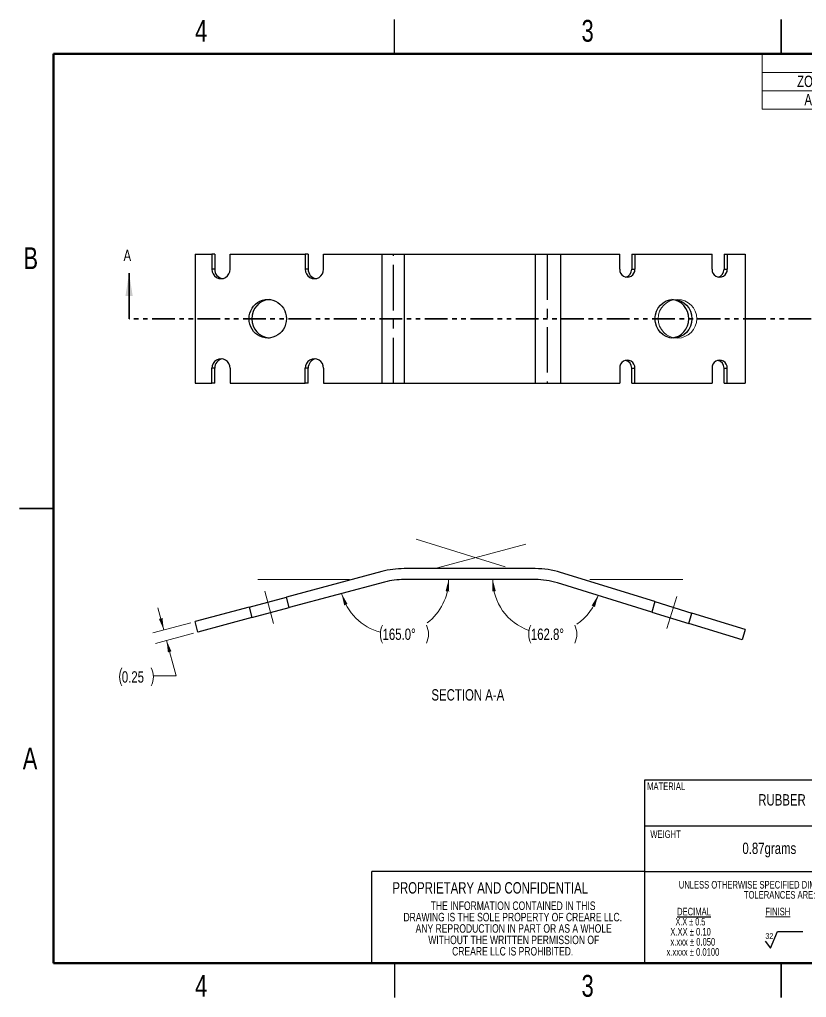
# Model space of a CAD drawing. Header units: millimetres. Extents: x 0.3 to 35.7, y 0.3 to 23.
# Drawn here: x 0.26 to 18.58, y 0.26 to 23.02 of the extents above; entities that cross this region are included whole.
import ezdxf

# ---------------------------------------------------------------- set-up
doc = ezdxf.new("R2010")
doc.units = ezdxf.units.MM
doc.header["$LTSCALE"] = 0.083333
doc.linetypes.add('CENTERX2', pattern=[20.32, 12.7, -2.54, 2.54, -2.54])
doc.linetypes.add('PHANTOM', pattern=[12.7, 6.35, -1.27, 1.27, -1.27, 1.27, -1.27])
doc.layers.add('FORMAT', color=7, linetype='Continuous')
doc.styles.add('SLDTEXTSTYLE0', font='TXT', dxfattribs={"width": 0.75})
doc.styles.add('SLDTEXTSTYLE2', font='TXT', dxfattribs={"width": 0.694444})
doc.dimstyles.new('SLDDIMSTYLE5', dxfattribs={"dimtxt": 0.264583, "dimasz": 0.275167, "dimexe": 0, "dimexo": 0.0625, "dimgap": 0.066146, "dimtad": 0, "dimtih": 1, "dimtoh": 1, "dimdec": 4, "dimlfac": 0.083333, "dimzin": 4, "dimdsep": 46, "dimtxsty": 'SLDTEXTSTYLE0', "dimsah": 1, "dimcen": 0.09, "dimadec": 1, "dimazin": 1, "dimtfac": 1, "dimtdec": 1, "dimtofl": 0, "dimtmove": 0, "dimatfit": 3, "dimfxl": 1, "dimfrac": 2, "dimtolj": 1, "dimtzin": 12, "dimarcsym": 0})
doc.dimstyles.new('SLDDIMSTYLE6', dxfattribs={"dimtxt": 0.264583, "dimasz": 0.275167, "dimexe": 0, "dimexo": 0.0625, "dimgap": 0.066146, "dimtad": 0, "dimtih": 1, "dimtoh": 1, "dimdec": 4, "dimlfac": 0.083333, "dimzin": 12, "dimdsep": 46, "dimtxsty": 'SLDTEXTSTYLE0', "dimsah": 1, "dimcen": 0.09, "dimadec": 1, "dimazin": 3, "dimtfac": 1, "dimtdec": 1, "dimtofl": 0, "dimtmove": 0, "dimatfit": 3, "dimfxl": 1, "dimfrac": 2, "dimtolj": 1, "dimtzin": 12, "dimarcsym": 0})
doc.dimstyles.new('SLDDIMSTYLE7', dxfattribs={"dimtxt": 0.264583, "dimasz": 0.275167, "dimexe": 0, "dimexo": 0.0625, "dimgap": 0.066146, "dimtad": 0, "dimtih": 1, "dimtoh": 1, "dimrnd": 1e-09, "dimdsep": 46, "dimtxsty": 'SLDTEXTSTYLE0', "dimsah": 1, "dimcen": 0.09, "dimadec": 0, "dimazin": 2, "dimtfac": 1, "dimtmove": 0, "dimatfit": 0, "dimfxl": 1, "dimfrac": 2, "dimtolj": 1, "dimtzin": 12, "dimarcsym": 0})

# ---------------------------------------------------------------- blocks, each defined once
blk = doc.blocks.new('SW_NOTE_0')
at = {"color": 0, "linetype": 'Continuous', "lineweight": 0, "char_height": 0.19844, "attachment_point": 2, "style": 'SLDTEXTSTYLE0'}
for s, insert in [('THE INFORMATION CONTAINED IN THIS', (2.391, 0.256)), ('DRAWING IS THE SOLE PROPERTY OF CREARE LLC.', (2.382, -0.009)), ('ANY REPRODUCTION IN PART OR AS A WHOLE', (2.405, -0.273)), ('WITHOUT THE WRITTEN PERMISSION OF', (2.406, -0.538)), ('CREARE LLC IS PROHIBITED.', (2.381, -0.803))]:
    blk.add_mtext(s, dxfattribs=dict(at, insert=insert))
blk = doc.blocks.new('Creare PDM Title Block')
at = {"color": 7, "linetype": 'Continuous', "lineweight": 18}
for p, q in [((45.507, 5.33), (45.237, 5.33)), ((45.507, 5.33), (45.507, 2.62)), ((45.507, 1.058), (45.507, 2.62)), ((19.05, 1.058), (45.507, 1.058))]:
    blk.add_line(p, q, dxfattribs=at)
at = {"layer": 'FORMAT'}
for p, q in [((25.4, 5.33), (45.507, 5.33)), ((25.4, 1.058), (25.4, 5.33)), ((31.75, 5.33), (31.75, 1.058)), ((36.513, 5.33), (36.513, 1.058)), ((41.984, 5.327), (41.984, 4.404)), ((41.984, 5.065), (45.49, 5.065)), ((42.806, 5.042), (42.803, 4.442)), ((31.755, 4.801), (36.531, 4.801)), ((33.048, 4.801), (33.048, 2.023)), ((34.298, 4.801), (34.298, 2.023)), ((44.453, 4.981), (43.994, 4.877)), ((43.994, 4.877), (43.994, 4.614)), ((44.453, 4.444), (44.453, 4.981)), ((42.509, 4.756), (43.109, 4.756)), ((43.953, 4.743), (44.522, 4.743)), ((43.994, 4.614), (44.453, 4.444)), ((31.75, 4.404), (36.513, 4.404)), ((36.513, 4.404), (45.508, 4.404)), ((25.4, 4.257), (31.75, 4.257)), ((31.75, 4.007), (36.513, 4.007)), ((31.75, 3.61), (36.513, 3.61)), ((19.05, 1.058), (19.05, 3.196)), ((25.4, 3.196), (19.05, 3.196)), ((25.4, 3.197), (31.75, 3.197)), ((36.513, 3.213), (31.75, 3.213)), ((36.513, 2.816), (31.75, 2.816)), ((36.513, 2.62), (45.507, 2.62)), ((37.45, 2.62), (37.45, 1.509)), ((39.299, 2.62), (39.299, 1.509)), ((44.315, 2.62), (44.315, 1.509)), ((36.513, 2.42), (31.75, 2.42)), ((36.506, 2.023), (31.75, 2.023)), ((36.513, 1.509), (45.508, 1.509)), ((38.258, 1.509), (38.258, 1.058)), ((42.98, 1.509), (42.98, 1.058))]:
    blk.add_line(p, q, dxfattribs=at)
for radius in [0.266, 0.123]:
    blk.add_circle((42.81, 4.748), radius, dxfattribs=at)
at = {"color": 7, "linetype": 'Continuous', "lineweight": 0}
blk.add_blockref('SW_NOTE_0', (19.945, 2.242), dxfattribs=at)
at = {"color": 7, "linetype": 'Continuous', "lineweight": 0, "style": 'SLDTEXTSTYLE0'}
for s, insert, char_height, attachment_point in [('MATERIAL', (25.456, 5.267), 0.1764, 1), ('HANOVER', (40.577, 5.252), 0.1984, 2), ('THIRD ANGLE PROJECTION', (42.672, 5.282), 0.13229, 1), ('APPROVALS', (33.075, 5.193), 0.2646, 1), ('NEW HAMPSHIRE', (40.577, 4.947), 0.19844, 2), ('NAME', (33.422, 4.629), 0.1376, 1), ('DATE', (35.103, 4.602), 0.1376, 1), ('03755', (40.502, 4.677), 0.1984, 2), ('WEIGHT', (25.53, 4.152), 0.1764, 1), ('DRAWN', (31.824, 4.323), 0.1376, 1), ('TITLE:', (36.629, 4.251), 0.2646, 1), ('CHECKED', (31.868, 3.86), 0.1376, 1), ('ENG APPR.', (31.822, 3.529), 0.1376, 1), ('MFG APPR.', (31.832, 3.133), 0.1376, 1), ('PROPRIETARY AND CONFIDENTIAL', (19.525, 2.947), 0.26458, 1), ('Q.A.', (31.829, 2.739), 0.1376, 1), ('SIZE', (36.743, 2.503), 0.2117, 1), ('CAGE CODE', (37.506, 2.527), 0.2117, 1), ('DRAWING No', (39.373, 2.532), 0.2205, 1), ('REV', (44.641, 2.532), 0.2205, 1), ('ISSUED', (31.857, 2.33), 0.1376, 1), ('PROJECT NUMBER / NAME', (31.798, 1.963), 0.17639, 1)]:
    blk.add_mtext(s, dxfattribs=dict(at, insert=insert, char_height=char_height, attachment_point=attachment_point))
blk = doc.blocks.new('SW_NOTE_2')
at = {"layer": 'FORMAT', "color": 0, "attachment_point": 2}
for s, insert, char_height, style in [('\\LDECIMAL', (0.628, 0.227), 0.1764, 'SLDTEXTSTYLE0'), ('X.X ± 0.5', (0.545, -0.008), 0.1764, 'SLDTEXTSTYLE2'), ('X.XX ± 0.10', (0.549, -0.243), 0.17639, 'SLDTEXTSTYLE0'), ('x.xxx ± 0.050', (0.602, -0.478), 0.17639, 'SLDTEXTSTYLE0'), ('x.xxxx ± 0.0100', (0.604, -0.713), 0.17639, 'SLDTEXTSTYLE0')]:
    blk.add_mtext(s, dxfattribs=dict(at, insert=insert, char_height=char_height, style=style))
blk = doc.blocks.new('SW_NOTE_3')
at = {"layer": 'FORMAT', "color": 0, "char_height": 0.17639, "attachment_point": 2, "style": 'SLDTEXTSTYLE0'}
for s, insert in [('UNLESS OTHERWISE SPECIFIED DIMENSIONS ARE MM.', (2.883, 0.227)), ('TOLERANCES ARE:', (2.836, -0.008))]:
    blk.add_mtext(s, dxfattribs=dict(at, insert=insert))
blk = doc.blocks.new('SW_TABLEANNOTATION_0')
at = {"color": 0, "linetype": 'Continuous', "lineweight": 0}
for p, q in [((0, 0), (0, -1.276)), ((17.309, 0), (0, 0)), ((17.309, -1.276), (17.309, 0)), ((0, -0.425), (17.309, -0.425)), ((2.546, -0.425), (2.546, -1.276)), ((5.092, -0.425), (5.092, -1.276)), ((12.217, -0.425), (12.217, -1.276)), ((14.763, -0.425), (14.763, -1.276)), ((0, -0.851), (17.309, -0.851)), ((0, -1.276), (17.309, -1.276))]:
    blk.add_line(p, q, dxfattribs=at)
at = {"color": 0, "linetype": 'Continuous', "lineweight": 0, "attachment_point": 1, "style": 'SLDTEXTSTYLE0'}
for s, insert, char_height in [('REVISIONS', (7.79, -0.075), 0.2646), ('ZONE', (0.81, -0.5), 0.2646), ('REV', (3.494, -0.5), 0.2646), ('DESCRIPTION', (7.547, -0.5), 0.26458), ('DATE', (13.058, -0.5), 0.2646), ('REV BY', (15.456, -0.5), 0.2646), ('ALL', (0.98, -0.926), 0.2646), ('D', (3.688, -0.926), 0.265), ('INITIAL RELEASE', (7.378, -0.926), 0.26458), ('07/10/2019', (12.553, -0.926), 0.2646), ('ELY', (15.756, -0.926), 0.2646)]:
    blk.add_mtext(s, dxfattribs=dict(at, insert=insert, char_height=char_height))
blk = doc.blocks.new('_D_13')
at = {"color": 7, "linetype": 'Continuous', "lineweight": 18}
for centre, radius, start, end in [((8.986, 9.989), 1.267, 307.3261, 0), ((8.986, 9.989), 1.267, 194.9808, 255.3123), ((9.134, 8.718), 0.47, 153.4349, 206.5651), ((9.315, 8.718), 0.47, 333.4349, 26.5651)]:
    blk.add_arc(centre, radius, start, end, dxfattribs=at)
for points in [[(10.253, 9.989), (10.182, 9.72), (10.266, 9.711)], [(7.761, 9.662), (7.821, 9.39), (7.9, 9.42)]]:
    blk.add_solid(points, dxfattribs=at)
at = {"color": 7, "linetype": 'Continuous', "lineweight": 18, "insert": (8.714, 8.849), "char_height": 0.2646, "attachment_point": 1, "style": 'SLDTEXTSTYLE0'}
blk.add_mtext('165.0°', dxfattribs=at)
blk = doc.blocks.new('_D_14')
at = {"color": 7, "linetype": 'Continuous', "lineweight": 18}
for centre, radius, start, end in [((12.533, 9.989), 1.253, 180, 250.6702), ((12.533, 9.989), 1.253, 304.247, 342.844), ((12.587, 8.718), 0.47, 153.4349, 206.5651), ((12.768, 8.718), 0.47, 333.4349, 26.5651)]:
    blk.add_arc(centre, radius, start, end, dxfattribs=at)
for points in [[(11.279, 9.989), (11.267, 9.711), (11.351, 9.72)], [(13.73, 9.62), (13.582, 9.384), (13.66, 9.35)]]:
    blk.add_solid(points, dxfattribs=at)
at = {"color": 7, "linetype": 'Continuous', "lineweight": 18, "insert": (12.167, 8.849), "char_height": 0.2646, "attachment_point": 1, "style": 'SLDTEXTSTYLE0'}
blk.add_mtext('162.8°', dxfattribs=at)
blk = doc.blocks.new('_D_15')
at = {"color": 7, "linetype": 'Continuous', "lineweight": 18}
for p, q in [((3.622, 8.817), (3.486, 9.328)), ((4.249, 8.985), (3.367, 8.749)), ((4.315, 8.74), (3.433, 8.504)), ((3.688, 8.572), (3.908, 7.751)), ((3.908, 7.751), (3.379, 7.751))]:
    blk.add_line(p, q, dxfattribs=at)
for centre, start, end in [((3.065, 7.724), 153.4349, 206.5651), ((2.909, 7.724), 333.4349, 26.5651)]:
    blk.add_arc(centre, 0.47, start, end, dxfattribs=at)
for points in [[(3.622, 8.817), (3.592, 9.094), (3.51, 9.072)], [(3.688, 8.572), (3.718, 8.295), (3.8, 8.317)]]:
    blk.add_solid(points, dxfattribs=at)
at = {"color": 7, "linetype": 'Continuous', "lineweight": 18, "insert": (2.645, 7.855), "char_height": 0.2646, "attachment_point": 1, "style": 'SLDTEXTSTYLE0'}
blk.add_mtext('0.25', dxfattribs=at)

msp = doc.modelspace()

# ---------------------------------------------------------------- linework, layer by layer
at = {"color": 7, "linetype": 'Continuous', "lineweight": 25}
for p, q in [((8.99583, 22.225), (8.99583, 23.01875)), ((17.99167, 23.01883), (17.99167, 22.22492)), ((17.99167, 22.225), (17.99167, 23.01875)), ((4.35118, 17.55908), (4.35118, 14.55908)), ((4.35118, 17.55908), (4.7433, 17.55908)), ((4.7433, 17.55908), (4.7433, 17.20913)), ((4.80896, 17.55908), (4.7433, 17.55908)), ((4.80896, 17.55908), (4.80896, 17.20913)), ((5.16658, 17.20913), (5.16658, 17.55908)), ((5.16658, 17.55908), (6.91683, 17.55908)), ((6.91683, 17.55908), (6.91683, 17.20913)), ((6.98248, 17.55908), (6.91683, 17.55908)), ((6.98248, 17.55908), (6.98248, 17.20913)), ((7.34011, 17.20913), (7.34011, 17.55908)), ((7.34011, 17.55908), (8.69824, 17.55908)), ((8.69824, 17.55908), (8.69824, 14.55908)), ((8.69824, 17.55908), (9.21523, 17.55908)), ((9.21523, 17.55908), (9.21523, 14.55908)), ((9.21523, 17.55908), (12.26913, 17.55908)), ((12.26913, 17.55908), (12.26913, 14.55908)), ((12.26913, 17.55908), (12.85908, 17.55908)), ((12.85908, 17.55908), (12.85908, 14.55908)), ((12.85908, 17.55908), (14.23451, 17.55908)), ((14.23451, 17.20913), (14.23451, 17.55908)), ((14.51411, 17.55908), (14.58904, 17.55908)), ((14.51411, 17.55908), (14.51411, 17.20913)), ((14.58904, 17.55908), (14.58904, 17.20913)), ((14.58904, 17.55908), (16.3844, 17.55908)), ((16.3844, 17.20913), (16.3844, 17.55908)), ((16.664, 17.55908), (16.73892, 17.55908)), ((16.664, 17.55908), (16.664, 17.20913)), ((16.73892, 17.55908), (16.73892, 17.20913)), ((16.73892, 17.55908), (17.15885, 17.55908)), ((17.15885, 17.55908), (17.15885, 14.55908)), ((4.80896, 17.20913), (4.7433, 17.20913)), ((6.98248, 17.20913), (6.91683, 17.20913)), ((14.51411, 17.20913), (14.58904, 17.20913)), ((16.664, 17.20913), (16.73892, 17.20913)), ((4.7433, 14.55908), (4.7433, 14.90903)), ((4.80896, 14.90903), (4.7433, 14.90903)), ((4.80896, 14.55908), (4.80896, 14.90903)), ((5.16658, 14.90903), (5.16658, 14.55908)), ((6.91683, 14.55908), (6.91683, 14.90903)), ((6.98248, 14.90903), (6.91683, 14.90903)), ((6.98248, 14.55908), (6.98248, 14.90903)), ((7.34011, 14.90903), (7.34011, 14.55908)), ((14.23451, 14.90903), (14.23451, 14.55908)), ((14.51411, 14.90903), (14.58904, 14.90903)), ((14.51411, 14.55908), (14.51411, 14.90903)), ((14.58904, 14.55908), (14.58904, 14.90903)), ((16.3844, 14.90903), (16.3844, 14.55908)), ((16.664, 14.90903), (16.73892, 14.90903)), ((16.664, 14.55908), (16.664, 14.90903)), ((16.73892, 14.55908), (16.73892, 14.90903)), ((4.35118, 14.55908), (4.7433, 14.55908)), ((4.80896, 14.55908), (4.7433, 14.55908)), ((5.16658, 14.55908), (6.91683, 14.55908)), ((6.98248, 14.55908), (6.91683, 14.55908)), ((7.34011, 14.55908), (8.69824, 14.55908)), ((8.69824, 14.55908), (9.21523, 14.55908)), ((9.21523, 14.55908), (12.26913, 14.55908)), ((12.26913, 14.55908), (12.85908, 14.55908)), ((12.85908, 14.55908), (14.23451, 14.55908)), ((14.51411, 14.55908), (14.58904, 14.55908)), ((14.58904, 14.55908), (16.3844, 14.55908)), ((16.664, 14.55908), (16.73892, 14.55908)), ((16.73892, 14.55908), (17.15885, 14.55908)), ((0.2645, 11.64167), (1.05842, 11.64167)), ((1.05833, 11.64167), (0.26458, 11.64167)), ((12.26913, 10.24347), (9.21523, 10.24347)), ((8.69824, 10.1755), (6.47641, 9.58096)), ((15.05671, 9.47605), (12.85908, 10.15448)), ((8.76389, 9.93013), (6.54206, 9.33559)), ((12.26913, 9.98947), (9.21523, 9.98947)), ((14.98178, 9.23336), (12.78415, 9.91179)), ((5.607, 9.34831), (6.47641, 9.58096)), ((6.54206, 9.33559), (6.47641, 9.58096)), ((5.607, 9.34831), (4.35118, 9.01227)), ((5.607, 9.34831), (5.67265, 9.10294)), ((5.67265, 9.10294), (6.54206, 9.33559)), ((15.05671, 9.47605), (14.98178, 9.23336)), ((15.05671, 9.47605), (15.91673, 9.21056)), ((5.67265, 9.10294), (4.41684, 8.7669)), ((14.98178, 9.23336), (15.8418, 8.96786)), ((15.8418, 8.96786), (15.91673, 9.21056)), ((17.15885, 8.8271), (15.91673, 9.21056)), ((4.41684, 8.7669), (4.35118, 9.01227)), ((17.08393, 8.5844), (15.8418, 8.96786)), ((17.15885, 8.8271), (17.08393, 8.5844)), ((8.99583, 1.05833), (8.99583, 0.26458)), ((17.99167, 0.2645), (17.99167, 1.05842)), ((17.99167, 1.05833), (17.99167, 0.26458))]:
    msp.add_line(p, q, dxfattribs=at)
at = {"color": 7, "linetype": 'Continuous', "lineweight": 50}
for p, q in [((1.05833, 1.05833), (1.05833, 22.225)), ((1.05833, 22.225), (34.925, 22.225)), ((34.925, 1.05833), (1.05833, 1.05833))]:
    msp.add_line(p, q, dxfattribs=at)
at = {"color": 7, "linetype": 'CENTERX2'}
for p, q in [((8.97037, 14.55908), (8.97037, 17.55908)), ((12.54954, 17.55908), (12.54954, 14.55908))]:
    msp.add_line(p, q, dxfattribs=at)
at = {"color": 7, "linetype": 'Continuous', "lineweight": 35}
msp.add_line((2.81426, 16.05908), (2.81426, 17.11741), dxfattribs=at)
at = {"color": 7, "linetype": 'PHANTOM', "lineweight": 35}
msp.add_line((18.69577, 16.05908), (2.81426, 16.05908), dxfattribs=at)
at = {"color": 18, "linetype": 'Continuous', "lineweight": 0, "true_color": 0x000000}
for p, q in [((11.57066, 10.2864), (9.49877, 10.92602)), ((9.99073, 10.25842), (12.05275, 10.8102)), ((7.94523, 9.98947), (5.81066, 9.98947)), ((13.53913, 9.98947), (15.7075, 9.98947))]:
    msp.add_line(p, q, dxfattribs=at)
at = {"color": 7, "linetype": 'CENTERX2', "lineweight": 18}
for p, q in [((6.17575, 8.96368), (5.97331, 9.72023)), ((15.33375, 8.8478), (15.56476, 9.59612))]:
    msp.add_line(p, q, dxfattribs=at)
at = {"color": 7, "linetype": 'Continuous', "lineweight": 25, "flags": 128}
msp.add_lwpolyline([(5.607, 16.05908), (5.61142, 16.12312), (5.6246, 16.18586), (5.64628, 16.24602), (5.676, 16.30237), (5.71317, 16.35377), (5.75703, 16.39917), (5.80668, 16.43764), (5.86112, 16.46841), (5.91923, 16.49085), (5.97984, 16.5045), (6.0417, 16.50908), (6.10357, 16.5045), (6.16417, 16.49085), (6.22228, 16.46841), (6.27672, 16.43764), (6.32637, 16.39917), (6.37023, 16.35377), (6.4074, 16.30237), (6.43712, 16.24602), (6.4588, 16.18586), (6.47198, 16.12312), (6.47641, 16.05908), (6.47198, 15.99504), (6.4588, 15.9323), (6.43712, 15.87214), (6.4074, 15.81579), (6.37023, 15.76439), (6.32637, 15.71899), (6.27672, 15.68051), (6.22228, 15.64974), (6.16417, 15.62731), (6.10357, 15.61366), (6.0417, 15.60908), (5.97984, 15.61366), (5.91923, 15.62731), (5.86112, 15.64974), (5.80668, 15.68051), (5.75703, 15.71899), (5.71317, 15.76439), (5.676, 15.81579), (5.64628, 15.87214), (5.6246, 15.9323), (5.61142, 15.99504), (5.607, 16.05908)], dxfattribs=at)
at = {"color": 7, "linetype": 'Continuous', "lineweight": 18}
msp.add_circle((15.57996, 16.05908), 0.45, dxfattribs=at)
at = {"color": 7, "linetype": 'Continuous', "lineweight": 25}
for centre, radius, start, end in [((4.95494, 17.20346), 0.21172, 178.464326, 1.535674), ((5.02511, 17.20563), 0.21618, 179.072031, 260.052777), ((7.12847, 17.20346), 0.21172, 178.464326, 1.535674), ((7.19864, 17.20563), 0.21618, 179.072031, 260.052777), ((14.41177, 17.20308), 0.17737, 178.046848, 1.953152), ((14.33177, 17.20516), 0.18239, 283.488664, 1.2477), ((16.56166, 17.20308), 0.17737, 178.046848, 1.953152), ((16.48166, 17.20516), 0.18239, 283.488664, 1.2477), ((6.11537, 16.0669), 0.44278, 95.291923, 181.011762), ((6.1169, 16.05263), 0.44429, 179.168313, 264.528001), ((4.95494, 14.9147), 0.21172, 358.464326, 181.535674), ((5.02511, 14.91253), 0.21618, 99.947223, 180.927969), ((7.12847, 14.9147), 0.21172, 358.464326, 181.535674), ((7.19864, 14.91253), 0.21618, 99.947223, 180.927969), ((14.41177, 14.91507), 0.17737, 358.046848, 181.953152), ((14.33177, 14.913), 0.18239, 358.7523, 76.511336), ((16.56166, 14.91507), 0.17737, 358.046848, 181.953152), ((16.48166, 14.913), 0.18239, 358.7523, 76.511336), ((9.21523, 8.24347), 2, 90, 104.980828), ((12.26913, 8.24347), 2, 72.844033, 90), ((9.21523, 8.24347), 1.746, 90, 104.980828), ((12.26913, 8.24347), 1.746, 72.844033, 90)]:
    msp.add_arc(centre, radius, start, end, dxfattribs=at)
msp.add_ellipse((15.48672, 16.05908), major_axis=(0, 0.45), ratio=0.95557731, dxfattribs=at)
for start_param, end_param in [(4.71238898, 6.19595654), (3.22882142, 4.71238898)]:
    msp.add_ellipse((15.41179, 16.05908), major_axis=(0, 0.45), ratio=0.95557731, start_param=start_param, end_param=end_param, dxfattribs=at)
at = {"color": 7, "linetype": 'Continuous', "lineweight": 35}
msp.add_solid([(2.81426, 17.11741), (2.72959, 16.58825), (2.89893, 16.58825)], dxfattribs=at)
at = {"layer": 'FORMAT'}
for p, q in [((17.74254, 1.41492), (17.90645, 1.79683)), ((17.90645, 1.79683), (18.49474, 1.79683)), ((17.62127, 1.57709), (17.74254, 1.41492))]:
    msp.add_line(p, q, dxfattribs=at)

# ---------------------------------------------------------------- block references
at = {"color": 7, "linetype": 'Continuous', "lineweight": 0}
msp.add_blockref('SW_TABLEANNOTATION_0', (17.55494, 22.21543), dxfattribs=at)
at = {"color": 7, "linetype": 'Continuous'}
msp.add_blockref('Creare PDM Title Block', (-10.58197, 0), dxfattribs=at)
at = {"layer": 'FORMAT'}
for name, p in [('SW_NOTE_3', (15.12192, 2.74834)), ('SW_NOTE_2', (15.33629, 2.12438))]:
    msp.add_blockref(name, p, dxfattribs=at)

# ---------------------------------------------------------------- texts
at = {"color": 7, "linetype": 'Continuous', "lineweight": 0, "style": 'SLDTEXTSTYLE0'}
for s, insert, char_height, attachment_point in [('4', (4.4928, 23.01364), 0.508, 2), ('3', (13.48863, 23.01364), 0.508, 2), ('B', (0.52529, 17.72197), 0.508, 2), ('SECTION A-A', (10.7001, 7.43812), 0.2645833, 2), ('A', (0.50888, 6.08031), 0.508, 2), ('RUBBER', (18.01338, 4.99509), 0.264583, 2), ('0.87grams', (17.71829, 3.86719), 0.264583, 2), ('\\LFINISH', (17.62589, 2.35176), 0.176389, 1), ('32', (17.6268, 1.76069), 0.132292, 1), ('4', (4.4928, 0.78864), 0.508, 2), ('3', (13.48863, 0.78864), 0.508, 2)]:
    msp.add_mtext(s, dxfattribs=dict(at, insert=insert, char_height=char_height, attachment_point=attachment_point))
at = {"color": 7, "linetype": 'Continuous', "insert": (2.68501, 17.6657), "char_height": 0.26458, "attachment_point": 1, "style": 'SLDTEXTSTYLE0'}
msp.add_mtext('A', dxfattribs=at)

# ---------------------------------------------------------------- dimensions: what is measured, and where the dimension line sits
at = {"color": 7, "linetype": 'Continuous', "lineweight": 18}
for base, line2, dimstyle, picture, middle in [((8.66432, 8.71791), ((4.41684, 8.7669), (8.76389, 9.93013)), 'SLDDIMSTYLE5', '_D_13', (9.22432, 8.74479)), ((12.11771, 8.71791), ((12.78415, 9.91179), (17.08393, 8.5844)), 'SLDDIMSTYLE6', '_D_14', (12.67771, 8.74479))]:
    dim = msp.add_angular_dim_2l(base=base, line1=((9.21523, 9.98947), (12.26913, 9.98947)), line2=line2, text='(<>)', dimstyle=dimstyle, dxfattribs=at)
    dim.commit()
    dim.dimension.update_dxf_attribs({"geometry": picture, "text_midpoint": middle, "dimtype": 162})
dim = msp.add_linear_dim(base=(3.62246, 8.81727), p1=(4.41684, 8.7669), p2=(4.35118, 9.01227), angle=284.980828, text='(<>)', dimstyle='SLDDIMSTYLE7', dxfattribs=at)
dim.commit()
dim.dimension.update_dxf_attribs({"geometry": '_D_15', "text_midpoint": (3.90777, 7.75107), "dimtype": 160})

doc.saveas('drawing.dxf')
